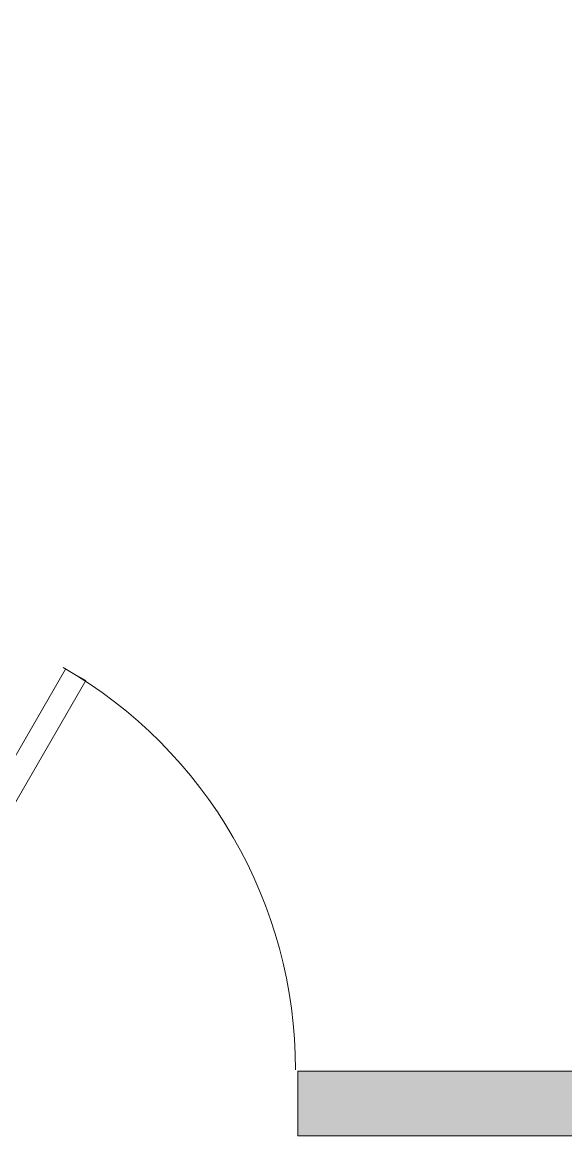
# Model space of a CAD drawing. Header units: inches. Extents: x 14 to 610, y 9 to 600.
# Drawn here: x 226.2 to 268.3, y 65.5 to 151.8 of the extents above; entities that cross this region are included whole.
import ezdxf

# ---------------------------------------------------------------- set-up
doc = ezdxf.new("R2010")
doc.units = ezdxf.units.IN
doc.header["$MEASUREMENT"] = 0
doc.layers.add('WALLS', color=30, linetype='Continuous')

msp = doc.modelspace()

# ---------------------------------------------------------------- linework, layer by layer
at = {"layer": 'WALLS', "lineweight": 18}
for points in [[(508.4989, 76.4859), (508.4989, 65.48995), (247.53252, 65.48995), (247.53252, 70.48811), (269.52442, 70.48811), (269.52442, 161.45461), (274.52258, 161.45461), (274.52258, 70.48811), (503.50074, 70.48811), (503.50074, 202.43951), (274.52258, 202.43951), (274.52258, 197.44135), (269.52442, 197.44135), (269.52442, 202.43951), (254.52994, 202.43951), (254.52994, 211.4362)], [(247.53252, 70.48811), (247.53252, 65.48995)]]:
    msp.add_lwpolyline(points, dxfattribs=at)
msp.add_lwpolyline([(211.54577, 70.48811), (229.53915, 101.66413), (231.10107, 100.78945), (213.1077, 69.61343)], close=True, dxfattribs=at)
msp.add_arc((211.34895, 70.60391), 36.01798, 0, 60.0018327, dxfattribs=at)
at = {"layer": 'WALLS', "transparency": 33554559}
for points in [[(508.4989, 70.48811), (247.53252, 70.48811), (508.4989, 65.48995)], [(247.53252, 70.48811), (508.4989, 65.48995), (247.53252, 65.48995)]]:
    msp.add_solid(points, dxfattribs=at)

doc.saveas('drawing.dxf')
